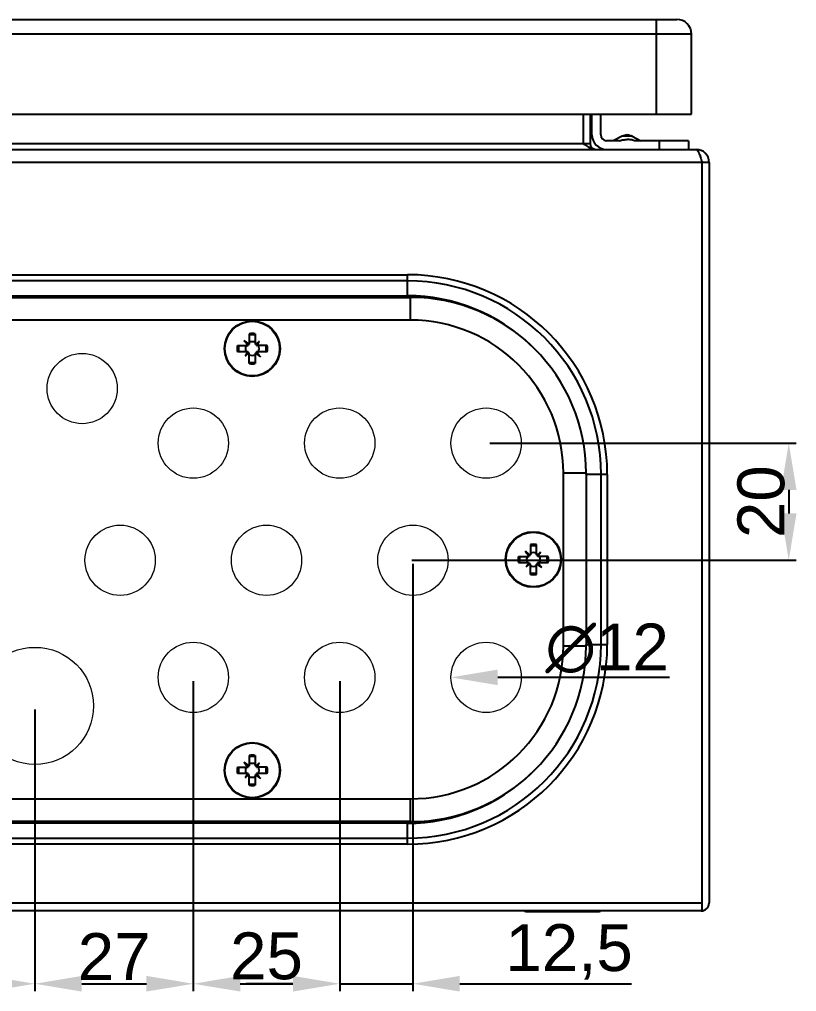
# Model space of a CAD drawing. Header units: millimetres. Extents: x 46697 to 52144, y 25488 to 34806.
# Drawn here: x 51657 to 51789.7, y 28209.3 to 28375.3 of the extents above; entities that cross this region are included whole.
import ezdxf

# ---------------------------------------------------------------- set-up
doc = ezdxf.new("R2010")
doc.units = ezdxf.units.MM
doc.layers.add('000-KOTIRANJE', color=254, linetype='Continuous', lineweight=5)
doc.layers.add('000-PI-Oprema', color=30, linetype='Continuous', lineweight=5)
doc.layers.add('000-PI-ORMAR', color=51, linetype='Continuous')
doc.styles.get("Standard").update_dxf_attribs({"font": 'arial.ttf'})
doc.dimstyles.new('ISO-25-lb', dxfattribs={"dimtxt": 8, "dimasz": 8, "dimexe": 1.25, "dimexo": 0.625, "dimtad": 1, "dimdec": 1, "dimtxsty": 'Standard', "dimcen": 5, "dimadec": 0, "dimazin": 0, "dimtfac": 1, "dimtdec": 1, "dimtmove": 0, "dimatfit": 3, "dimfxl": 1, "dimarcsym": 0})

# ---------------------------------------------------------------- blocks, each defined once
blk = doc.blocks.new('NSYCRN325150_bottom')
at = {"layer": '000-PI-ORMAR'}
for p, q in [((49561.72, 30888.93), (49801.72, 30888.93)), ((49798.22, 30872.73), (49798.22, 30888.93)), ((49804.22, 30886.43), (49559.22, 30886.43)), ((49804.22, 30872.73), (49804.22, 30886.43)), ((49559.22, 30872.73), (49804.22, 30872.73)), ((49785.72, 30872.73), (49785.72, 30867.73)), ((49786.92, 30872.73), (49786.92, 30867.73)), ((49787.22, 30869.23), (49787.22, 30872.73)), ((49788.72, 30869.23), (49788.72, 30872.73)), ((49792.36, 30869.02), (49790.85, 30868.23)), ((49793.22, 30869.23), (49792.36, 30869.02)), ((49794.08, 30869.02), (49792.36, 30869.02)), ((49794.08, 30869.02), (49793.22, 30869.23)), ((49794.08, 30869.02), (49795.59, 30868.23)), ((49577.52, 30867.73), (49786.92, 30867.73)), ((49791.95, 30868.23), (49789.72, 30868.23)), ((49803.72, 30868.23), (49794.49, 30868.23)), ((49798.72, 30868.23), (49798.72, 30866.73)), ((49803.72, 30868.23), (49803.72, 30866.73)), ((49559.42, 30866.73), (49805.02, 30866.73)), ((49807.22, 30864.53), (49557.22, 30864.53)), ((49806.02, 30736.73), (49806.02, 30864.53)), ((49807.22, 30864.53), (49807.22, 30738.07)), ((49608.72, 30845.34), (49755.72, 30845.34)), ((49755.72, 30844.28), (49608.72, 30844.28)), ((49755.72, 30841.68), (49755.72, 30845.34)), ((49608.22, 30841.47), (49756.22, 30841.47)), ((49608.72, 30841.75), (49755.72, 30841.75)), ((49755.72, 30841.68), (49608.72, 30841.68)), ((49756.22, 30837.59), (49756.22, 30841.47)), ((49756.22, 30837.59), (49608.22, 30837.59)), ((49728.49, 30833.45), (49727.83, 30834.11)), ((49728.71, 30835.27), (49728.71, 30833.5)), ((49729.74, 30833.5), (49729.74, 30835.27)), ((49726.86, 30832.72), (49726.61, 30832.72)), ((49726.67, 30833.24), (49728.44, 30833.24)), ((49728.4, 30833.37), (49728.26, 30833.24)), ((49728.4, 30833.54), (49728.56, 30833.54)), ((49728.4, 30833.54), (49728.4, 30833.38)), ((49728.4, 30833.38), (49728.4, 30833.37)), ((49728.4, 30833.37), (49728.49, 30833.28)), ((49728.44, 30833.24), (49728.49, 30833.28)), ((49728.66, 30833.45), (49728.49, 30833.45)), ((49728.49, 30833.45), (49728.49, 30833.28)), ((49728.57, 30833.54), (49728.56, 30833.54)), ((49728.71, 30833.68), (49728.57, 30833.54)), ((49728.57, 30833.54), (49728.66, 30833.45)), ((49728.66, 30833.45), (49728.71, 30833.5)), ((49729.87, 30833.54), (49729.74, 30833.68)), ((49729.74, 30833.5), (49729.78, 30833.45)), ((49729.87, 30833.54), (49729.78, 30833.45)), ((49729.95, 30833.45), (49729.78, 30833.45)), ((49729.93, 30833.54), (49729.87, 30833.54)), ((49730.04, 30833.54), (49729.93, 30833.54)), ((49729.95, 30833.45), (49730.47, 30833.97)), ((49729.95, 30833.28), (49729.95, 30833.45)), ((49730.04, 30833.37), (49729.95, 30833.28)), ((49729.95, 30833.28), (49730, 30833.24)), ((49731.77, 30833.24), (49730, 30833.24)), ((49730.04, 30833.54), (49730.04, 30833.43)), ((49730.04, 30833.37), (49730.04, 30833.43)), ((49730.18, 30833.24), (49730.04, 30833.37)), ((49731.58, 30832.72), (49731.83, 30832.72)), ((49726.67, 30832.21), (49728.44, 30832.21)), ((49728.49, 30831.99), (49727.98, 30831.48)), ((49728.26, 30832.21), (49728.4, 30832.07)), ((49728.4, 30832.07), (49728.49, 30832.16)), ((49728.4, 30832.01), (49728.4, 30832.07)), ((49728.4, 30831.9), (49728.4, 30832.01)), ((49728.4, 30831.9), (49728.51, 30831.9)), ((49728.49, 30832.16), (49728.44, 30832.21)), ((49728.49, 30832.16), (49728.49, 30831.99)), ((49728.49, 30831.99), (49728.66, 30831.99)), ((49728.57, 30831.9), (49728.51, 30831.9)), ((49728.57, 30831.9), (49728.66, 30831.99)), ((49728.57, 30831.9), (49728.71, 30831.76)), ((49728.71, 30831.94), (49728.66, 30831.99)), ((49728.71, 30830.17), (49728.71, 30831.94)), ((49729.78, 30831.99), (49729.74, 30831.94)), ((49729.74, 30830.17), (49729.74, 30831.94)), ((49729.74, 30831.76), (49729.87, 30831.9)), ((49729.78, 30831.99), (49729.95, 30831.99)), ((49729.87, 30831.9), (49729.78, 30831.99)), ((49729.88, 30831.9), (49729.87, 30831.9)), ((49730.04, 30831.9), (49729.88, 30831.9)), ((49730, 30832.21), (49729.95, 30832.16)), ((49729.95, 30831.99), (49729.95, 30832.16)), ((49730.04, 30832.07), (49729.95, 30832.16)), ((49729.95, 30831.99), (49730.61, 30831.33)), ((49730, 30832.21), (49731.77, 30832.21)), ((49730.04, 30832.07), (49730.18, 30832.21)), ((49730.04, 30832.07), (49730.04, 30832.06)), ((49730.04, 30832.06), (49730.04, 30831.9)), ((49786.22, 30811.47), (49782.34, 30811.47)), ((49782.34, 30781.97), (49782.34, 30811.47)), ((49786.22, 30811.47), (49786.22, 30781.97)), ((49789.84, 30811.22), (49786.25, 30811.22)), ((49786.25, 30811.22), (49786.25, 30782.22)), ((49788.78, 30782.22), (49788.78, 30811.22)), ((49789.84, 30811.22), (49789.84, 30782.22)), ((49776.71, 30799.27), (49776.71, 30797.5)), ((49777.74, 30797.5), (49777.74, 30799.27)), ((49776.49, 30797.45), (49775.83, 30798.11)), ((49776.71, 30797.68), (49776.57, 30797.54)), ((49777.87, 30797.54), (49777.74, 30797.68)), ((49777.95, 30797.45), (49778.47, 30797.97)), ((49774.86, 30796.72), (49774.61, 30796.72)), ((49774.67, 30797.24), (49776.44, 30797.24)), ((49774.67, 30796.21), (49776.44, 30796.21)), ((49776.49, 30795.99), (49775.98, 30795.48)), ((49776.4, 30797.37), (49776.26, 30797.24)), ((49776.26, 30796.21), (49776.4, 30796.07)), ((49776.4, 30797.54), (49776.56, 30797.54)), ((49776.4, 30797.54), (49776.4, 30797.38)), ((49776.4, 30797.38), (49776.4, 30797.37)), ((49776.4, 30797.37), (49776.49, 30797.28)), ((49776.4, 30796.07), (49776.49, 30796.16)), ((49776.4, 30796.01), (49776.4, 30796.07)), ((49776.4, 30795.9), (49776.4, 30796.01)), ((49776.44, 30797.24), (49776.49, 30797.28)), ((49776.49, 30796.16), (49776.44, 30796.21)), ((49776.66, 30797.45), (49776.49, 30797.45)), ((49776.49, 30797.45), (49776.49, 30797.28)), ((49776.49, 30796.16), (49776.49, 30795.99)), ((49776.49, 30795.99), (49776.66, 30795.99)), ((49776.57, 30797.54), (49776.56, 30797.54)), ((49776.57, 30797.54), (49776.66, 30797.45)), ((49776.57, 30795.9), (49776.66, 30795.99)), ((49776.66, 30797.45), (49776.71, 30797.5)), ((49776.71, 30795.94), (49776.66, 30795.99)), ((49776.71, 30794.17), (49776.71, 30795.94)), ((49777.74, 30797.5), (49777.78, 30797.45)), ((49777.78, 30795.99), (49777.74, 30795.94)), ((49777.74, 30794.17), (49777.74, 30795.94)), ((49777.87, 30797.54), (49777.78, 30797.45)), ((49777.95, 30797.45), (49777.78, 30797.45)), ((49777.78, 30795.99), (49777.95, 30795.99)), ((49777.87, 30795.9), (49777.78, 30795.99)), ((49777.93, 30797.54), (49777.87, 30797.54)), ((49778.04, 30797.54), (49777.93, 30797.54)), ((49777.95, 30797.28), (49777.95, 30797.45)), ((49778.04, 30797.37), (49777.95, 30797.28)), ((49777.95, 30797.28), (49778, 30797.24)), ((49778, 30796.21), (49777.95, 30796.16)), ((49778.04, 30796.07), (49777.95, 30796.16)), ((49777.95, 30795.99), (49777.95, 30796.16)), ((49777.95, 30795.99), (49778.61, 30795.33)), ((49779.77, 30797.24), (49778, 30797.24)), ((49778, 30796.21), (49779.77, 30796.21)), ((49778.04, 30797.54), (49778.04, 30797.43)), ((49778.04, 30797.37), (49778.04, 30797.43)), ((49778.18, 30797.24), (49778.04, 30797.37)), ((49778.04, 30796.07), (49778.18, 30796.21)), ((49778.04, 30796.07), (49778.04, 30796.06)), ((49778.04, 30796.06), (49778.04, 30795.9)), ((49779.58, 30796.72), (49779.83, 30796.72)), ((49776.4, 30795.9), (49776.51, 30795.9)), ((49776.57, 30795.9), (49776.51, 30795.9)), ((49776.57, 30795.9), (49776.71, 30795.76)), ((49777.74, 30795.76), (49777.87, 30795.9)), ((49777.88, 30795.9), (49777.87, 30795.9)), ((49778.04, 30795.9), (49777.88, 30795.9)), ((49782.34, 30781.97), (49786.22, 30781.97)), ((49786.25, 30782.22), (49789.84, 30782.22)), ((49728.71, 30763.27), (49728.71, 30761.5)), ((49729.74, 30761.5), (49729.74, 30763.27)), ((49726.67, 30761.24), (49728.44, 30761.24)), ((49728.49, 30761.45), (49727.83, 30762.11)), ((49728.4, 30761.37), (49728.26, 30761.24)), ((49728.4, 30761.54), (49728.56, 30761.54)), ((49728.4, 30761.54), (49728.4, 30761.38)), ((49728.4, 30761.38), (49728.4, 30761.37)), ((49728.4, 30761.37), (49728.49, 30761.28)), ((49728.44, 30761.24), (49728.49, 30761.28)), ((49728.66, 30761.45), (49728.49, 30761.45)), ((49728.49, 30761.45), (49728.49, 30761.28)), ((49728.57, 30761.54), (49728.56, 30761.54)), ((49728.71, 30761.68), (49728.57, 30761.54)), ((49728.57, 30761.54), (49728.66, 30761.45)), ((49728.66, 30761.45), (49728.71, 30761.5)), ((49729.87, 30761.54), (49729.74, 30761.68)), ((49729.74, 30761.5), (49729.78, 30761.45)), ((49729.87, 30761.54), (49729.78, 30761.45)), ((49729.95, 30761.45), (49729.78, 30761.45)), ((49729.93, 30761.54), (49729.87, 30761.54)), ((49730.04, 30761.54), (49729.93, 30761.54)), ((49729.95, 30761.45), (49730.47, 30761.97)), ((49729.95, 30761.28), (49729.95, 30761.45)), ((49730.04, 30761.37), (49729.95, 30761.28)), ((49729.95, 30761.28), (49730, 30761.24)), ((49731.77, 30761.24), (49730, 30761.24)), ((49730.04, 30761.54), (49730.04, 30761.43)), ((49730.04, 30761.37), (49730.04, 30761.43)), ((49730.18, 30761.24), (49730.04, 30761.37)), ((49726.86, 30760.72), (49726.61, 30760.72)), ((49726.67, 30760.21), (49728.44, 30760.21)), ((49728.49, 30759.99), (49727.98, 30759.48)), ((49728.26, 30760.21), (49728.4, 30760.07)), ((49728.4, 30760.07), (49728.49, 30760.16)), ((49728.4, 30760.01), (49728.4, 30760.07)), ((49728.4, 30759.9), (49728.4, 30760.01)), ((49728.4, 30759.9), (49728.51, 30759.9)), ((49728.49, 30760.16), (49728.44, 30760.21)), ((49728.49, 30760.16), (49728.49, 30759.99)), ((49728.49, 30759.99), (49728.66, 30759.99)), ((49728.57, 30759.9), (49728.51, 30759.9)), ((49728.57, 30759.9), (49728.66, 30759.99)), ((49728.57, 30759.9), (49728.71, 30759.76)), ((49728.71, 30759.94), (49728.66, 30759.99)), ((49728.71, 30758.17), (49728.71, 30759.94)), ((49729.78, 30759.99), (49729.74, 30759.94)), ((49729.74, 30758.17), (49729.74, 30759.94)), ((49729.74, 30759.76), (49729.87, 30759.9)), ((49729.78, 30759.99), (49729.95, 30759.99)), ((49729.87, 30759.9), (49729.78, 30759.99)), ((49729.88, 30759.9), (49729.87, 30759.9)), ((49730.04, 30759.9), (49729.88, 30759.9)), ((49730, 30760.21), (49729.95, 30760.16)), ((49730.04, 30760.07), (49729.95, 30760.16)), ((49729.95, 30759.99), (49729.95, 30760.16)), ((49729.95, 30759.99), (49730.61, 30759.33)), ((49730, 30760.21), (49731.77, 30760.21)), ((49730.04, 30760.07), (49730.18, 30760.21)), ((49730.04, 30760.07), (49730.04, 30760.06)), ((49730.04, 30760.06), (49730.04, 30759.9)), ((49731.58, 30760.72), (49731.83, 30760.72)), ((49608.22, 30755.85), (49756.22, 30755.85)), ((49756.22, 30751.97), (49756.22, 30755.85)), ((49756.22, 30751.97), (49608.22, 30751.97)), ((49608.72, 30751.76), (49755.72, 30751.76)), ((49755.72, 30751.69), (49608.72, 30751.69)), ((49755.72, 30748.1), (49755.72, 30751.76)), ((49608.72, 30749.16), (49755.72, 30749.16)), ((49755.72, 30748.1), (49608.72, 30748.1)), ((49557.22, 30738.07), (49806.02, 30738.07)), ((49805.87, 30736.72), (49559.42, 30736.72)), ((49776.3, 30736.62), (49788.14, 30736.62)), ((49806.02, 30736.73), (49805.87, 30736.72))]:
    blk.add_line(p, q, dxfattribs=at)
for centre, radius in [((49729.22, 30832.72), 4.75), ((49729.22, 30832.72), 4.67), ((49777.22, 30796.72), 4.75), ((49777.22, 30796.72), 4.67), ((49729.22, 30760.72), 4.75), ((49729.22, 30760.72), 4.67)]:
    blk.add_circle(centre, radius, dxfattribs=at)
for centre, radius, start, end in [((49801.72, 30886.43), 2.5, 0, 90), ((49789.72, 30869.23), 2.5, 180, 270), ((49789.72, 30869.23), 1, 180, 270), ((49787.92, 30867.73), 1, 180, 270), ((49805.02, 30864.53), 2.2, 0, 90), ((49755.72, 30811.22), 34.12, 0, 90), ((49755.72, 30811.22), 33.06, 0, 90), ((49755.72, 30811.22), 30.53, 46.0952, 90), ((49755.72, 30811.22), 30.46, 62.0222, 90), ((49756.22, 30811.47), 30, 0, 90), ((49756.22, 30811.47), 26.12, 0, 90), ((49720.91, 30824.47), 11.87, 49.8549, 54.3133), ((49737.36, 30840.95), 11.73, 215.6598, 220.1721), ((49729.22, 30832.93), 2.39, 77.579, 102.421), ((49729.22, 30832.91), 2.17, 76.2841, 103.7159), ((49729.02, 30832.72), 2.4, 167.5983, 179.9804), ((49729.02, 30832.72), 2.4, 180.0183, 192.4029), ((49729.04, 30832.72), 2.18, 166.2955, 179.9897), ((49729.04, 30832.72), 2.18, 180.0103, 193.7044), ((49729.22, 30832.72), 1.17, 153.8852, 206.1148), ((49729.22, 30832.72), 1.17, 63.8852, 116.1148), ((49737.51, 30824.5), 11.8, 126.666, 129.9788), ((49720.92, 30841.07), 11.9, 320.0351, 323.3202), ((49729.22, 30832.72), 1.17, 333.8852, 26.1148), ((49729.4, 30832.72), 2.18, 0.0103, 13.7046), ((49729.4, 30832.72), 2.18, 346.2954, 359.9894), ((49729.42, 30832.72), 2.4, 0.0196, 12.4018), ((49729.42, 30832.72), 2.4, 347.5978, 359.9802), ((49737.51, 30824.37), 11.89, 140.0346, 143.3206), ((49720.93, 30840.94), 11.8, 306.6662, 309.9785), ((49729.22, 30832.72), 1.17, 243.8852, 296.1148), ((49737.53, 30840.96), 11.86, 229.8529, 234.3152), ((49721.08, 30824.49), 11.73, 35.6597, 40.1721), ((49729.22, 30832.53), 2.17, 256.286, 283.714), ((49729.22, 30832.51), 2.39, 257.5768, 282.4232), ((49755.72, 30811.22), 30.53, 0, 0.4739), ((49777.22, 30796.93), 2.39, 77.579, 102.421), ((49768.91, 30788.47), 11.87, 49.8549, 54.3133), ((49785.36, 30804.95), 11.73, 215.6598, 220.1721), ((49777.22, 30796.91), 2.17, 76.2841, 103.7159), ((49777.22, 30796.72), 1.17, 63.8852, 116.1148), ((49785.51, 30788.5), 11.8, 126.666, 129.9788), ((49768.92, 30805.07), 11.9, 320.0351, 323.3202), ((49777.02, 30796.72), 2.4, 167.5983, 179.9804), ((49777.02, 30796.72), 2.4, 180.0183, 192.4029), ((49777.04, 30796.72), 2.18, 166.2955, 179.9897), ((49777.04, 30796.72), 2.18, 180.0103, 193.7044), ((49785.51, 30788.37), 11.89, 140.0346, 143.3206), ((49777.22, 30796.72), 1.17, 153.8852, 206.1148), ((49769.08, 30788.49), 11.73, 35.6597, 40.1721), ((49777.22, 30796.72), 1.17, 333.8852, 26.1148), ((49777.4, 30796.72), 2.18, 0.0103, 13.7046), ((49777.4, 30796.72), 2.18, 346.2954, 359.9894), ((49777.42, 30796.72), 2.4, 0.0196, 12.4018), ((49777.42, 30796.72), 2.4, 347.5978, 359.9802), ((49768.93, 30804.94), 11.8, 306.6662, 309.9785), ((49777.22, 30796.72), 1.17, 243.8852, 296.1148), ((49777.22, 30796.53), 2.17, 256.286, 283.714), ((49785.53, 30804.96), 11.86, 229.8529, 234.3152), ((49777.22, 30796.51), 2.39, 257.5768, 282.4232), ((49755.72, 30782.22), 34.12, 270, 0), ((49755.72, 30782.22), 33.06, 270, 0), ((49756.22, 30781.97), 30, 270, 0), ((49756.22, 30781.97), 26.12, 270, 360), ((49755.72, 30782.22), 30.53, 359.5261, 0), ((49729.22, 30760.93), 2.39, 77.579, 102.421), ((49729.22, 30760.91), 2.17, 76.2841, 103.7159), ((49729.02, 30760.72), 2.4, 167.5983, 179.9804), ((49729.04, 30760.72), 2.18, 166.2955, 179.9897), ((49720.91, 30752.47), 11.87, 49.8549, 54.3133), ((49737.36, 30768.95), 11.73, 215.6598, 220.1721), ((49729.22, 30760.72), 1.17, 153.8852, 206.1148), ((49729.22, 30760.72), 1.17, 63.8852, 116.1148), ((49737.51, 30752.5), 11.8, 126.666, 129.9788), ((49720.92, 30769.07), 11.9, 320.0351, 323.3202), ((49729.22, 30760.72), 1.17, 333.8852, 26.1148), ((49729.4, 30760.72), 2.18, 0.0103, 13.7046), ((49729.42, 30760.72), 2.4, 0.0196, 12.4018), ((49729.02, 30760.72), 2.4, 180.0183, 192.4029), ((49729.04, 30760.72), 2.18, 180.0103, 193.7044), ((49737.51, 30752.37), 11.89, 140.0346, 143.3206), ((49720.93, 30768.94), 11.8, 306.6662, 309.9785), ((49729.22, 30760.72), 1.17, 243.8852, 296.1148), ((49737.53, 30768.96), 11.86, 229.8529, 234.3152), ((49721.08, 30752.49), 11.73, 35.6597, 40.1721), ((49729.4, 30760.72), 2.18, 346.2954, 359.9894), ((49729.42, 30760.72), 2.4, 347.5978, 359.9802), ((49755.72, 30782.22), 30.53, 270, 313.9048), ((49729.22, 30760.53), 2.17, 256.286, 283.714), ((49729.22, 30760.51), 2.39, 257.5768, 282.4232), ((49755.72, 30782.22), 30.46, 270, 297.9768), ((49805.87, 30738.07), 1.35, 270.4539, 0), ((49776.3, 30738.62), 2, 253.4183, 270), ((49788.14, 30738.62), 2, 270, 286.5817)]:
    blk.add_arc(centre, radius, start, end, dxfattribs=at)
for points, knots in [([(49785.72, 30867.73), (49785.8, 30867.68), (49786.09, 30867.47), (49786.39, 30867.26), (49786.63, 30867.13)], [0, 0, 0, 0, 0.254814, 1, 1, 1, 1]), ([(49791.95, 30868.23), (49792.16, 30868.29), (49792.58, 30868.39), (49793.01, 30868.42), (49793.22, 30868.42)], [0, 0, 0, 0, 0.500092, 1, 1, 1, 1]), ([(49794.49, 30868.23), (49794.28, 30868.29), (49793.86, 30868.39), (49793.43, 30868.42), (49793.22, 30868.42)], [0, 0, 0, 0, 0.500084, 1, 1, 1, 1]), ([(49786.63, 30867.13), (49786.83, 30867.01), (49787.24, 30866.81), (49787.7, 30866.73), (49787.92, 30866.73)], [0, 0, 0, 0, 0.520028, 1, 1, 1, 1]), ([(49805.02, 30866.73), (49805.15, 30866.73), (49805.34, 30866.49), (49805.49, 30866.17), (49805.58, 30865.93), (49805.63, 30865.79)], [0, 0, 0, 0, 0.342978, 0.633916, 1, 1, 1, 1]), ([(49805.63, 30865.79), (49805.66, 30865.7), (49805.8, 30865.28), (49805.93, 30864.86), (49806.02, 30864.53)], [0, 0, 0, 0, 0.230694, 1, 1, 1, 1])]:
    blk.add_open_spline(points, degree=3, knots=knots, dxfattribs=at)
blk = doc.blocks.new('*U312')
at = {"layer": '000-PI-Oprema', "ltscale": 0.25}
blk.add_circle((0, 0), 6, dxfattribs=at)
blk = doc.blocks.new('*U313')
at = {"layer": '000-PI-Oprema', "color": 0, "linetype": 'ByBlock', "lineweight": -2, "transparency": 16777216}
for p in [(0, 0), (25, 0), (50, 0)]:
    blk.add_blockref('*U312', p, dxfattribs=at)
blk = doc.blocks.new('*U314')
at = {"layer": '000-PI-Oprema', "ltscale": 0.25}
blk.add_circle((0, 0), 6, dxfattribs=at)
blk = doc.blocks.new('*U315')
at = {"layer": '000-PI-Oprema', "color": 0, "linetype": 'ByBlock', "lineweight": -2, "transparency": 16777216}
for p in [(0, 0), (25, 0), (50, 0)]:
    blk.add_blockref('*U314', p, dxfattribs=at)
blk = doc.blocks.new('*U316')
at = {"layer": '000-PI-Oprema', "ltscale": 0.25}
blk.add_circle((0, 0), 6, dxfattribs=at)
blk = doc.blocks.new('*U317')
at = {"layer": '000-PI-Oprema', "color": 0, "linetype": 'ByBlock', "lineweight": -2, "transparency": 16777216}
for p in [(0, 0), (25, 0), (50, 0)]:
    blk.add_blockref('*U316', p, dxfattribs=at)
blk = doc.blocks.new('*D337')
at = {"layer": '000-KOTIRANJE', "color": 0, "linetype": 'Continuous', "lineweight": -2, "ltscale": 0.25, "transparency": 16777216}
for p, q in [((51624.65, 28257.48), (51624.65, 28209.42)), ((51659.65, 28257.48), (51659.65, 28209.42)), ((51632.65, 28210.67), (51651.65, 28210.67))]:
    blk.add_line(p, q, dxfattribs=at)
at = {"layer": '000-KOTIRANJE', "color": 0, "ltscale": 0.25, "transparency": 16777216}
for points in [[(51632.65, 28212.01), (51632.65, 28209.34), (51624.65, 28210.67)], [(51651.65, 28212.01), (51651.65, 28209.34), (51659.65, 28210.67)]]:
    blk.add_solid(points, dxfattribs=at)
at = {"layer": 'Defpoints', "color": 0, "ltscale": 0.25, "transparency": 16777216}
for p in [(51624.65, 28258.11), (51659.65, 28258.11), (51659.65, 28210.67)]:
    blk.add_point(p, dxfattribs=at)
at = {"layer": '000-KOTIRANJE', "color": 0, "ltscale": 0.25, "transparency": 16777216, "insert": (51642.15, 28215.38), "char_height": 8, "attachment_point": 5}
blk.add_mtext('35', dxfattribs=at)
blk = doc.blocks.new('*D348')
at = {"layer": '000-KOTIRANJE', "color": 0, "linetype": 'Continuous', "lineweight": -2, "ltscale": 0.25, "transparency": 16777216}
for p, q in [((51737.33, 28302.98), (51789.63, 28302.98)), ((51788.38, 28294.98), (51788.38, 28290.98)), ((51724.03, 28282.98), (51789.63, 28282.98))]:
    blk.add_line(p, q, dxfattribs=at)
at = {"layer": '000-KOTIRANJE', "color": 0, "ltscale": 0.25, "transparency": 16777216}
for points in [[(51787.05, 28294.98), (51789.71, 28294.98), (51788.38, 28302.98)], [(51787.05, 28290.98), (51789.71, 28290.98), (51788.38, 28282.98)]]:
    blk.add_solid(points, dxfattribs=at)
at = {"layer": 'Defpoints', "color": 0, "ltscale": 0.25, "transparency": 16777216}
for p in [(51736.7, 28302.98), (51723.4, 28282.98), (51788.38, 28282.98)]:
    blk.add_point(p, dxfattribs=at)
at = {"layer": '000-KOTIRANJE', "color": 0, "ltscale": 0.25, "transparency": 16777216, "insert": (51783.67, 28292.98), "char_height": 8, "attachment_point": 5, "rotation": 90}
blk.add_mtext('20', dxfattribs=at)
blk = doc.blocks.new('*D349')
at = {"layer": '000-KOTIRANJE', "color": 0, "linetype": 'Continuous', "lineweight": -2, "ltscale": 0.25, "transparency": 16777216}
for p, q in [((51686.7, 28262.36), (51686.7, 28209.42)), ((51711.7, 28262.36), (51711.7, 28209.42)), ((51694.7, 28210.67), (51703.7, 28210.67))]:
    blk.add_line(p, q, dxfattribs=at)
at = {"layer": '000-KOTIRANJE', "color": 0, "ltscale": 0.25, "transparency": 16777216}
for points in [[(51694.7, 28212.01), (51694.7, 28209.34), (51686.7, 28210.67)], [(51703.7, 28212.01), (51703.7, 28209.34), (51711.7, 28210.67)]]:
    blk.add_solid(points, dxfattribs=at)
at = {"layer": 'Defpoints', "color": 0, "ltscale": 0.25, "transparency": 16777216}
for p in [(51686.7, 28262.98), (51711.7, 28262.98), (51711.7, 28210.67)]:
    blk.add_point(p, dxfattribs=at)
at = {"layer": '000-KOTIRANJE', "color": 0, "ltscale": 0.25, "transparency": 16777216, "insert": (51699.2, 28215.38), "char_height": 8, "attachment_point": 5}
blk.add_mtext('25', dxfattribs=at)
blk = doc.blocks.new('*D366')
at = {"layer": '000-KOTIRANJE', "color": 0, "linetype": 'Continuous', "lineweight": -2, "ltscale": 0.25, "transparency": 16777216}
for p, q in [((51686.7, 28262.36), (51686.7, 28209.42)), ((51659.65, 28257.48), (51659.65, 28209.42)), ((51667.65, 28210.67), (51678.7, 28210.67))]:
    blk.add_line(p, q, dxfattribs=at)
at = {"layer": '000-KOTIRANJE', "color": 0, "ltscale": 0.25, "transparency": 16777216}
for points in [[(51667.65, 28212.01), (51667.65, 28209.34), (51659.65, 28210.67)], [(51678.7, 28212.01), (51678.7, 28209.34), (51686.7, 28210.67)]]:
    blk.add_solid(points, dxfattribs=at)
at = {"layer": 'Defpoints', "color": 0, "ltscale": 0.25, "transparency": 16777216}
for p in [(51686.7, 28262.98), (51659.65, 28258.11), (51686.7, 28210.67)]:
    blk.add_point(p, dxfattribs=at)
at = {"layer": '000-KOTIRANJE', "color": 0, "ltscale": 0.25, "transparency": 16777216, "insert": (51673.18, 28215.31), "char_height": 8, "attachment_point": 5}
blk.add_mtext('27', dxfattribs=at)
blk = doc.blocks.new('*D367')
at = {"layer": '000-KOTIRANJE', "color": 0, "linetype": 'Continuous', "lineweight": -2, "ltscale": 0.25, "transparency": 16777216}
for p, q in [((51724.2, 28282.36), (51724.2, 28209.42)), ((51711.7, 28262.36), (51711.7, 28209.42)), ((51703.7, 28210.67), (51695.7, 28210.67)), ((51711.7, 28210.67), (51724.2, 28210.67)), ((51732.2, 28210.67), (51761.54, 28210.67))]:
    blk.add_line(p, q, dxfattribs=at)
at = {"layer": '000-KOTIRANJE', "color": 0, "ltscale": 0.25, "transparency": 16777216}
for points in [[(51703.7, 28212.01), (51703.7, 28209.34), (51711.7, 28210.67)], [(51732.2, 28212.01), (51732.2, 28209.34), (51724.2, 28210.67)]]:
    blk.add_solid(points, dxfattribs=at)
at = {"layer": 'Defpoints', "color": 0, "ltscale": 0.25, "transparency": 16777216}
for p in [(51724.2, 28282.98), (51711.7, 28262.98), (51724.2, 28210.67)]:
    blk.add_point(p, dxfattribs=at)
at = {"layer": '000-KOTIRANJE', "color": 0, "ltscale": 0.25, "transparency": 16777216, "insert": (51750.87, 28216.1), "char_height": 8, "attachment_point": 5}
blk.add_mtext('12,5', dxfattribs=at)
blk = doc.blocks.new('*D404')
at = {"layer": '000-KOTIRANJE', "color": 0, "linetype": 'Continuous', "lineweight": -2, "ltscale": 0.25, "transparency": 16777216}
blk.add_line((51768.03, 28262.98), (51738.7, 28262.98), dxfattribs=at)
at = {"layer": '000-KOTIRANJE', "color": 0, "ltscale": 0.25, "transparency": 16777216}
blk.add_solid([(51738.7, 28264.31), (51738.7, 28261.65), (51730.7, 28262.98)], dxfattribs=at)
at = {"layer": 'Defpoints', "color": 0, "ltscale": 0.25, "transparency": 16777216}
for p in [(51730.7, 28262.98), (51742.7, 28262.98)]:
    blk.add_point(p, dxfattribs=at)
at = {"layer": '000-KOTIRANJE', "color": 0, "ltscale": 0.25, "transparency": 16777216, "insert": (51757.37, 28267.91), "char_height": 8, "attachment_point": 5}
blk.add_mtext('∅12', dxfattribs=at)

msp = doc.modelspace()

# ---------------------------------------------------------------- linework, layer by layer
at = {"layer": '000-PI-Oprema', "ltscale": 0.25}
for centre, radius in [((51667.72, 28312.3), 6), ((51659.65, 28258.11), 10)]:
    msp.add_circle(centre, radius, dxfattribs=at)

# ---------------------------------------------------------------- block references
at = {"layer": '000-PI-Oprema'}
for name, p in [('*U315', (51686.7, 28302.98)), ('*U317', (51674.2, 28282.98)), ('*U313', (51686.7, 28262.98))]:
    msp.add_blockref(name, p, dxfattribs=at)
at = {"layer": '000-PI-ORMAR'}
msp.add_blockref('NSYCRN325150_bottom', (1967.55, -2513.61), dxfattribs=at)

# ---------------------------------------------------------------- dimensions: what is measured, and where the dimension line sits
at = {"layer": '000-KOTIRANJE', "ltscale": 0.25}
dim = msp.add_linear_dim(base=(51788.38, 28282.98), p1=(51736.7, 28302.98), p2=(51723.4, 28282.98), angle=90, dimstyle='ISO-25-lb', dxfattribs=at)
dim.commit()
dim.dimension.update_dxf_attribs({"geometry": '*D348', "text_midpoint": (51783.67, 28292.98)})
for base, p1, p2, picture, middle in [((51724.2, 28210.67), (51711.7, 28262.98), (51724.2, 28282.98), '*D367', (51750.87, 28216.1)), ((51686.7013, 28210.6723), (51659.6537, 28258.1088), (51686.7013, 28262.9815), '*D366', (51673.1775, 28215.3137)), ((51711.7, 28210.67), (51686.7, 28262.98), (51711.7, 28262.98), '*D349', (51699.2, 28215.38)), ((51659.65, 28210.67), (51624.65, 28258.11), (51659.65, 28258.11), '*D337', (51642.15, 28215.38))]:
    dim = msp.add_linear_dim(base=base, p1=p1, p2=p2, dimstyle='ISO-25-lb', dxfattribs=at)
    dim.commit()
    dim.dimension.update_dxf_attribs({"geometry": picture, "text_midpoint": middle})
dim = msp.add_diameter_dim_2p(p1=(51742.7, 28262.98), p2=(51730.7, 28262.98), dimstyle='ISO-25-lb', dxfattribs=at)
dim.commit()
dim.dimension.update_dxf_attribs({"geometry": '*D404', "text_midpoint": (51757.37, 28262.98), "dimtype": 163})

doc.saveas('drawing.dxf')
